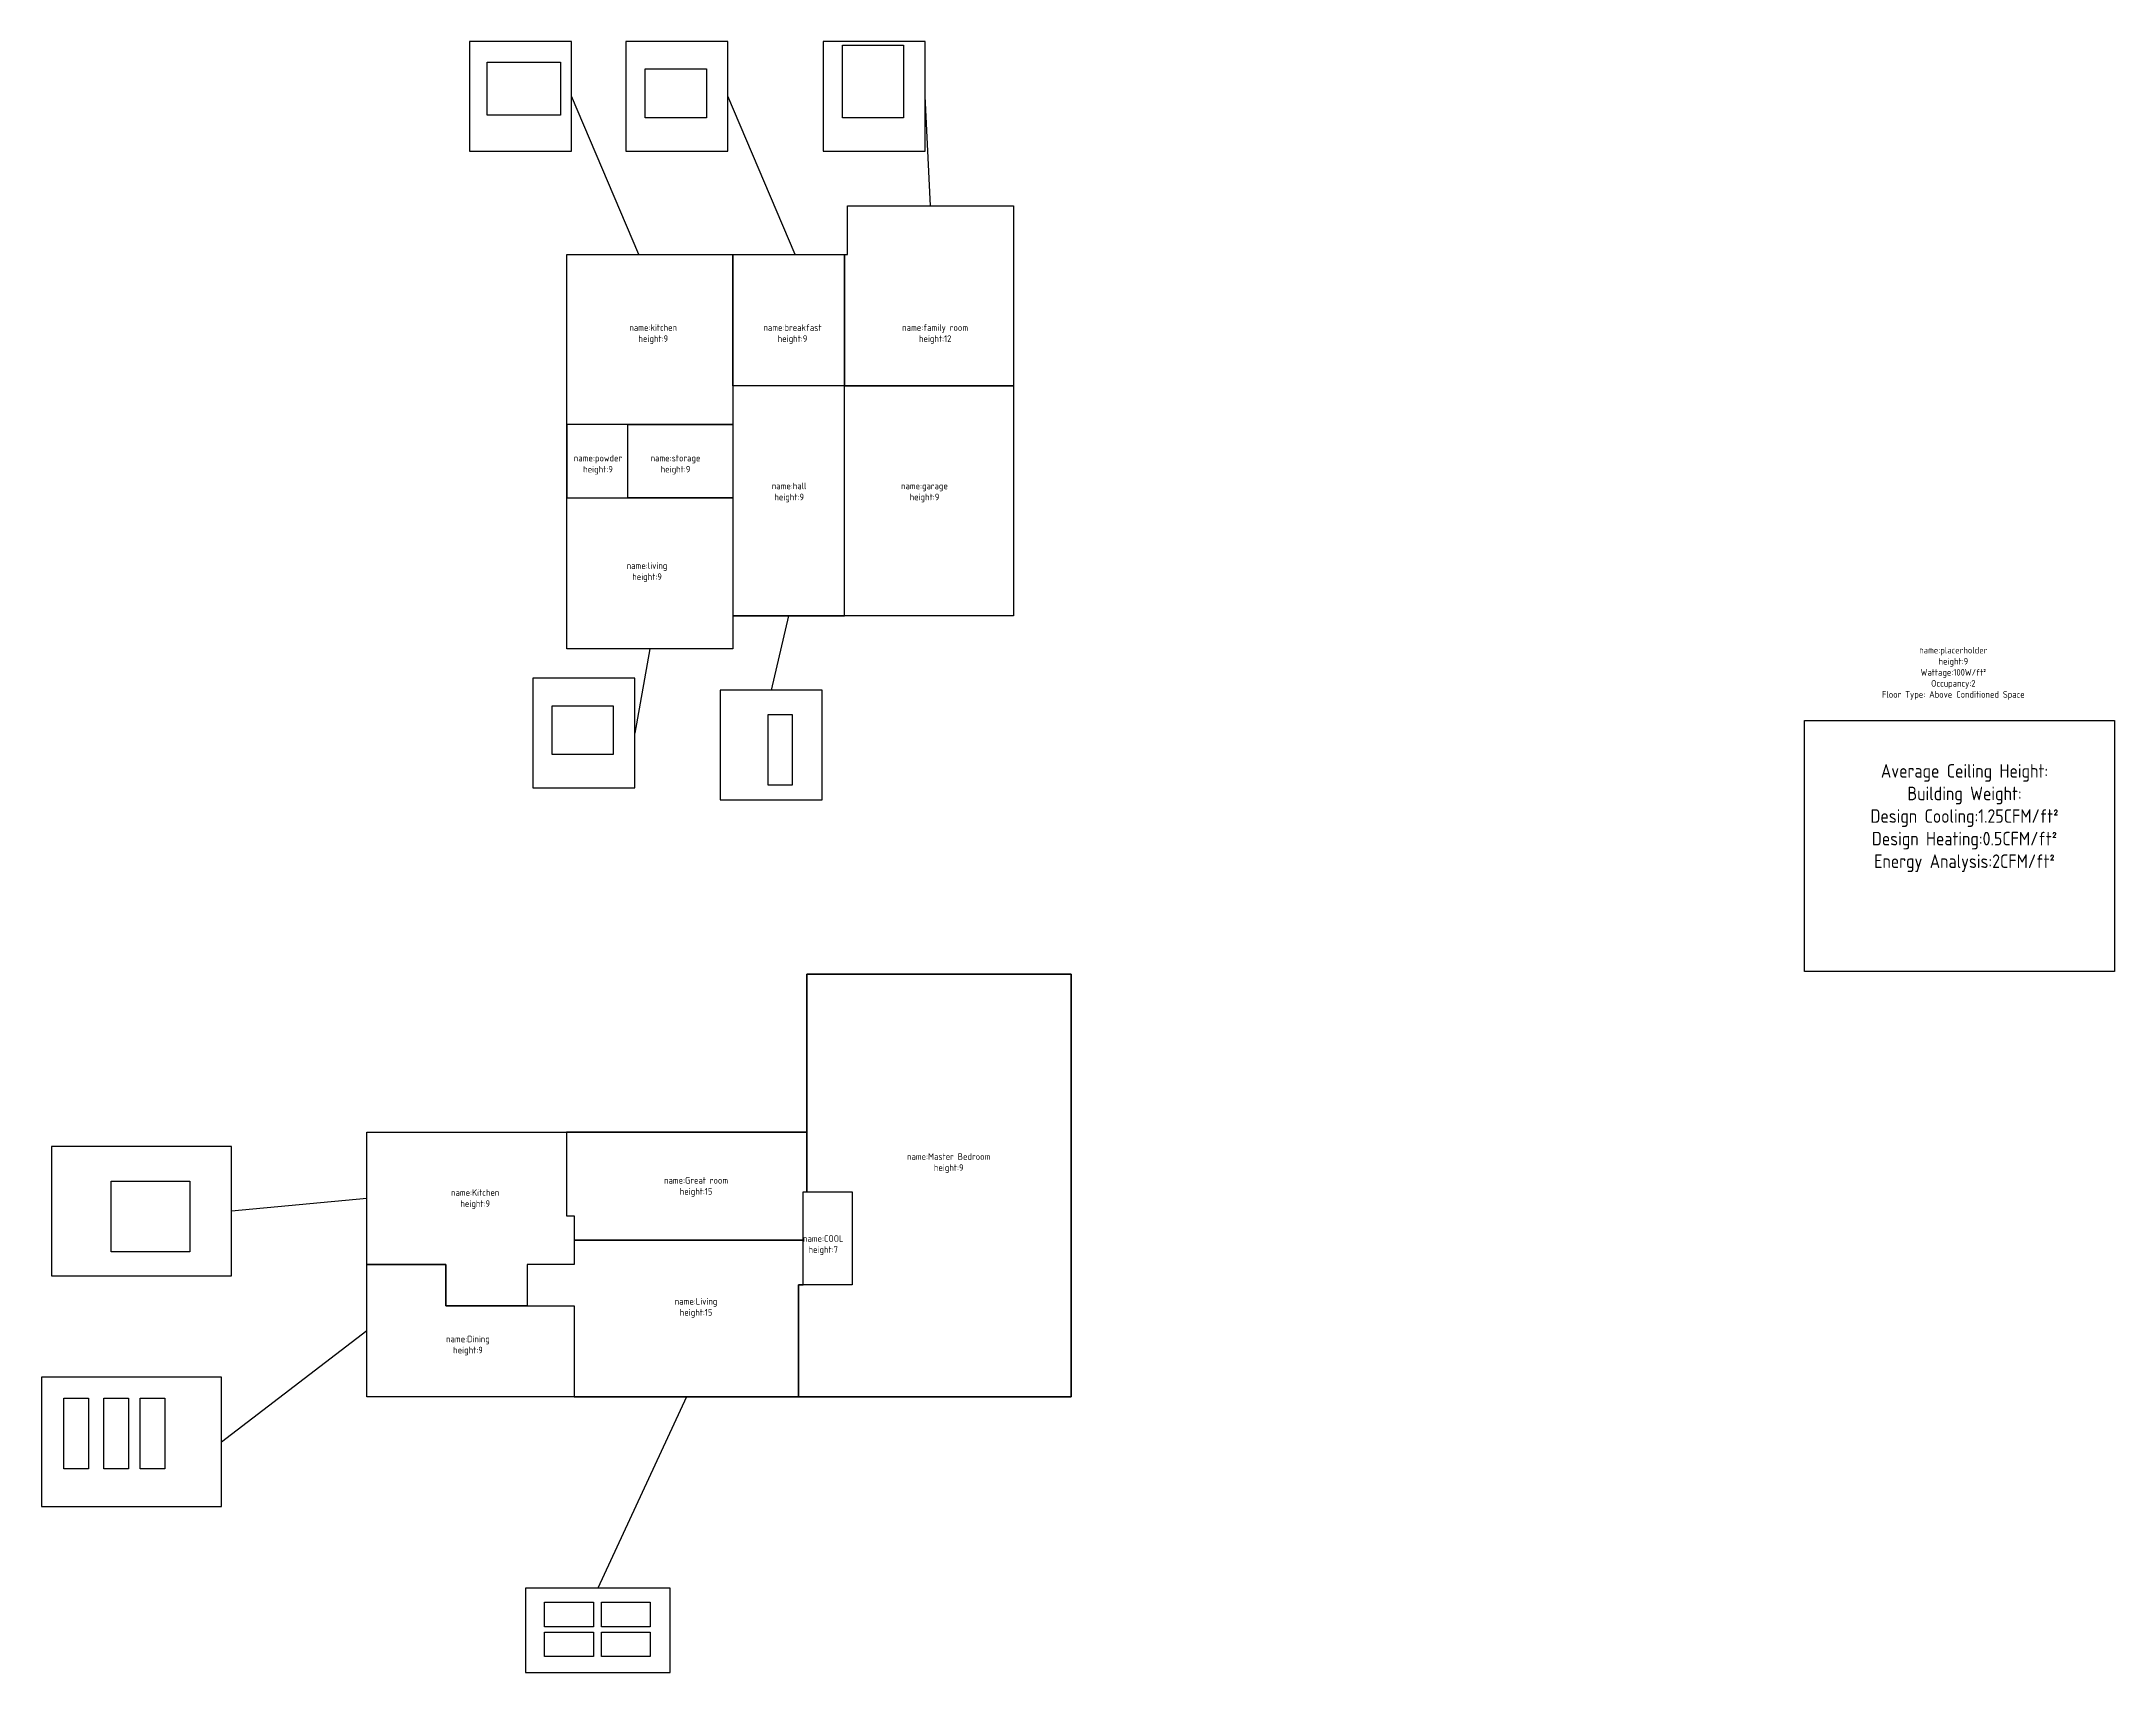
# Model space of a CAD drawing. Header units: inches. Extents: x 52 to 2090, y -24 to 1579.
import ezdxf

# ---------------------------------------------------------------- set-up
doc = ezdxf.new("R2010")
doc.units = ezdxf.units.IN
doc.header["$MEASUREMENT"] = 0
for name, color, linetype in [('Building_Outline', 1, 'Continuous'), ('Configuration', 5, 'Continuous'), ('Configuration_text', 2, 'Continuous'), ('Door', 2, 'Continuous'), ('Room_Outline', 2, 'Continuous'), ('System_Window', 6, 'Continuous'), ('System_Window_Line', 190, 'Continuous'), ('Text', 3, 'Continuous'), ('Window', 4, 'Continuous')]:
    doc.layers.add(name, color=color, linetype=linetype)
doc.styles.get("Standard").update_dxf_attribs({"font": 'architxt.shx'})

msp = doc.modelspace()

# ---------------------------------------------------------------- linework, layer by layer
at = {"layer": 'Building_Outline'}
for points in [[(568.3, 1369.5), (844.3, 1369.5), (844.3, 1417.5), (1007.3, 1417.5), (1007.3, 1014.5), (731.3, 1014.5), (731.3, 982), (568.3, 982), (568.3, 1369.5)], [(804.1, 662.3), (1064.1, 662.3), (1064.1, 246.8), (371.6, 246.8), (371.6, 506.8), (804.1, 506.8), (804.1, 662.3)]]:
    msp.add_lwpolyline(points, close=True, dxfattribs=at)
at = {"layer": 'Configuration'}
msp.add_lwpolyline([(1784.9, 911.5), (2089.6, 911.5), (2089.6, 664.7), (1784.9, 664.7)], close=True, dxfattribs=at)
at = {"layer": 'Door'}
msp.add_lwpolyline([(766.1, 917.3), (789.7, 917.3), (789.7, 847.9), (766.1, 847.9), (766.1, 917.3)], close=True, dxfattribs=at)
at = {"layer": 'Room_Outline'}
for points in [[(844.3, 1417.5), (1007.3, 1417.5), (1007.3, 1240.5), (841.3, 1240.5), (841.3, 1369.5), (844.3, 1369.5), (844.3, 1417.5)], [(731.3, 1202.5), (568.3, 1202.5), (568.3, 1369.5), (731.3, 1369.5)], [(841.3, 1240.5), (731.3, 1240.5), (731.3, 1369.5), (841.3, 1369.5)], [(731.3, 1014.5), (841.3, 1014.5), (841.3, 1240.5), (731.3, 1240.5)], [(841.3, 1240.5), (1007.3, 1240.5), (1007.3, 1014.5), (841.3, 1014.5)], [(628.3, 1202.5), (568.3, 1202.5), (568.3, 1130.5), (628.3, 1130.5)], [(628.3, 1202.5), (731.3, 1202.5), (731.3, 1130.5), (628.3, 1130.5)], [(568.3, 1130.5), (731.3, 1130.5), (731.3, 982), (568.3, 982)], [(804.1, 662.3), (804.1, 448.3), (848.6, 448.3), (848.6, 356.8), (796.1, 356.8), (796.1, 246.8), (1064.1, 246.8), (1064.1, 662.3), (804.1, 662.3)], [(371.6, 506.8), (568.1, 506.8), (568.1, 424.8), (575.6, 424.8), (575.6, 376.8), (529.4, 376.8), (529.4, 336.3), (449.4, 336.3), (449.4, 376.8), (371.6, 376.8), (371.6, 506.8)], [(568.1, 424.8), (575.6, 424.8), (575.6, 400.8), (800.6, 400.8), (800.6, 448.3), (804.1, 448.3), (804.1, 506.8), (568.1, 506.8)], [(800.6, 448.3), (848.6, 448.3), (848.6, 356.8), (800.6, 356.8)], [(575.6, 376.8), (529.4, 376.8), (529.4, 336.3), (575.6, 336.3), (575.6, 246.8), (796.1, 246.8), (796.1, 356.8), (800.6, 356.8), (800.6, 400.8), (575.6, 400.8), (575.6, 376.8)], [(449.4, 376.8), (449.4, 336.3), (575.6, 336.3), (575.6, 246.8), (371.6, 246.8), (371.6, 376.8)]]:
    msp.add_lwpolyline(points, close=True, dxfattribs=at)
at = {"layer": 'System_Window'}
for points in [[(472.6, 1579), (472.6, 1471.2), (572.8, 1471.2), (572.8, 1579), (472.6, 1579)], [(626.4, 1579), (626.4, 1471.2), (726.6, 1471.2), (726.6, 1579), (626.4, 1579)], [(820.3, 1579), (820.3, 1471.2), (920.4, 1471.2), (920.4, 1579), (820.3, 1579)], [(534.9, 953.1), (534.9, 845.3), (635, 845.3), (635, 953.1), (534.9, 953.1)], [(719, 941.3), (719, 833.5), (819.1, 833.5), (819.1, 941.3), (719, 941.3)], [(61.7, 492.8), (61.7, 365.7), (238.5, 365.7), (238.5, 492.8), (61.7, 492.8)], [(51.9, 266.2), (51.9, 139), (228.7, 139), (228.7, 266.2), (51.9, 266.2)], [(527.5, 58.6), (527.5, -24.3), (669.7, -24.3), (669.7, 58.6), (527.5, 58.6)]]:
    msp.add_lwpolyline(points, close=True, dxfattribs=at)
at = {"layer": 'System_Window_Line'}
for p, q in [((639, 1369.5), (572.8, 1525.1)), ((792.8, 1369.5), (726.6, 1525.1)), ((925.8, 1417.5), (920.4, 1525.1)), ((786.3, 1014.5), (769, 941.3)), ((649.8, 982), (635, 899.2)), ((371.6, 441.8), (238.5, 429.2)), ((228.7, 202.6), (371.6, 311.8)), ((685.9, 246.8), (598.6, 58.6))]:
    msp.add_line(p, q, dxfattribs=at)
at = {"layer": 'Window'}
for points in [[(839.3, 1575.2), (899.3, 1575.2), (899.3, 1503.9), (839.3, 1503.9)], [(489.9, 1558.7), (561.9, 1558.7), (561.9, 1506.4), (489.9, 1506.4)], [(645.4, 1551.9), (705.4, 1551.9), (705.4, 1503.9), (645.4, 1503.9)], [(553.9, 926), (613.9, 926), (613.9, 878), (553.9, 878)], [(120.4, 458.6), (197.6, 458.6), (197.6, 389.2), (120.4, 389.2), (120.4, 458.6)], [(74, 245.3), (98.2, 245.3), (98.2, 175.9), (74, 175.9), (74, 245.3)], [(113.1, 245.3), (137.3, 245.3), (137.3, 175.9), (113.1, 175.9), (113.1, 245.3)], [(148.8, 245.3), (173.1, 245.3), (173.1, 175.9), (148.8, 175.9), (148.8, 245.3)], [(546.4, 44.8), (594.4, 44.8), (594.4, 20.8), (546.4, 20.8)], [(602.2, 44.8), (650.2, 44.8), (650.2, 20.8), (602.2, 20.8)], [(546.4, 15.5), (594.4, 15.5), (594.4, -8.5), (546.4, -8.5)], [(602.2, 15.5), (650.2, 15.5), (650.2, -8.5), (602.2, -8.5)]]:
    msp.add_lwpolyline(points, close=True, dxfattribs=at)

# ---------------------------------------------------------------- texts
at = {"layer": 'Configuration_text', "insert": (1942.1, 815.6), "char_height": 13.313, "attachment_point": 5}
msp.add_mtext_dynamic_manual_height_columns('Average Ceiling Height:\\PBuilding Weight:\\PDesign Cooling:1.25CFM/ft²\\PDesign Heating:0.5CFM/ft²\\PEnergy Analysis:2CFM/ft²', width=496.365, gutter_width=66.6, heights=[225.2], dxfattribs=at)
at = {"layer": 'Text', "attachment_point": 5}
for s, width, gutter_width, heights, insert, char_height in [('name:kitchen\\Pheight:9', 88.325, 32.6, [38.3], (653.2, 1291.3), 6.522), ('name:breakfast\\Pheight:9', 88.325, 32.6, [38.3], (790.1, 1291.3), 6.522), ('name:family room\\Pheight:12', 88.325, 32.6, [38.3], (930.3, 1291.3), 6.522), ('name:powder\\Pheight:9', 88.325, 32.6, [38.3], (598.9, 1163), 6.522), ('name:storage\\Pheight:9', 88.325, 32.6, [38.3], (675.1, 1163), 6.522), ('name:hall\\Pheight:9', 88.325, 32.6, [38.3], (786.8, 1135.7), 6.52), ('name:garage\\Pheight:9', 88.325, 32.6, [38.3], (919.8, 1135.7), 6.522), ('name:living\\Pheight:9', 88.325, 32.6, [38.3], (647.1, 1057.3), 6.522), ('name:placerholder\\Pheight:9\\PWattage:100W/ft²\\POccupancy:2\\PFloor Type: Above Conditioned Space', 346.483, 32.6, [176.9], (1931.1, 957.9), 6.522), ('name:Master Bedroom\\Pheight:9', 205.191, 66.6, [104.3], (943.6, 476.5), 6.522), ('name:Kitchen\\Pheight:9', 205.191, 66.6, [104.3], (478.2, 441.1), 6.522), ('name:Great room\\Pheight:15', 205.191, 66.6, [104.3], (695.3, 453.1), 6.522), ('name:COOL\\Pheight:7', 205.191, 66.6, [104.3], (820.3, 395.9), 6.52), ('name:Living\\Pheight:15', 205.191, 66.6, [104.3], (695.3, 334.2), 6.522), ('name:Dining\\Pheight:9', 100.52, 32.6, [51.1], (471.1, 297.2), 6.522)]:
    msp.add_mtext_dynamic_manual_height_columns(s, width=width, gutter_width=gutter_width, heights=heights, dxfattribs=dict(at, insert=insert, char_height=char_height))

doc.saveas('drawing.dxf')
